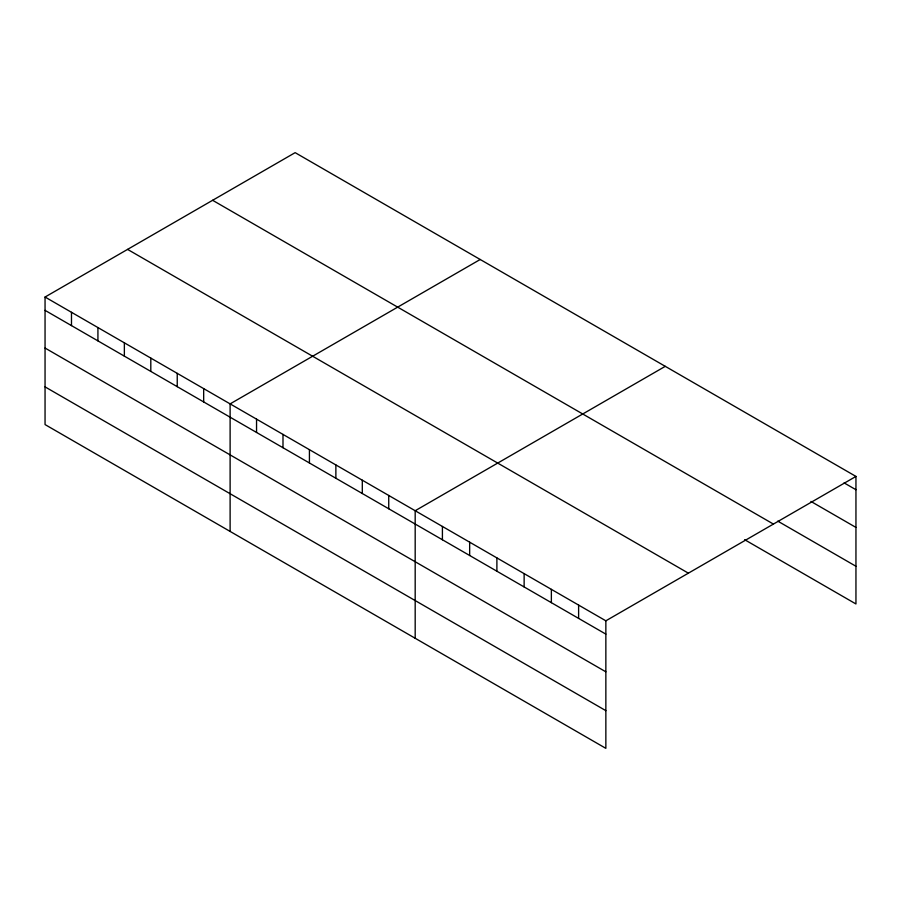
<?xml version="1.0" encoding="UTF-8"?>
<svg xmlns="http://www.w3.org/2000/svg" width="901" height="901" viewBox="0 0 901 901"><rect width="100%" height="100%" fill="white"/><g stroke="black" fill="none" stroke-linecap="round" stroke-linejoin="round"><path stroke-width="1.35" d="M45.05 297.037L605.855 620.812L605.855 748.348L45.05 424.574L45.05 297.037L295.145 152.652L855.95 476.426L855.95 603.963L744.631 539.688M480.21 259.488L230.115 403.885L230.115 531.421M665.276 366.335L415.181 510.732L415.181 638.268M605.855 620.812L855.95 476.426M844.102 482.891L855.95 489.727M810.945 501.44L855.95 527.423M777.788 521.138L855.95 566.267M212.613 200.292L773.418 524.078M127.582 249.397L688.387 573.171M45.05 310.349L605.855 634.124M45.05 348.045L605.855 671.819M45.05 386.878L605.855 710.652M578.611 605.089L578.611 618.401M551.367 589.367L551.367 602.668M524.134 573.633L524.134 586.945M496.89 557.91L496.89 571.223M469.658 542.188L469.658 555.489M442.414 526.454L442.414 539.767M388.736 495.471L388.736 508.772M362.303 480.21L362.303 493.511M335.87 464.939L335.87 478.251M309.426 449.678L309.426 462.99M282.993 434.417L282.993 447.718M256.548 419.156L256.548 432.457M203.671 388.624L203.671 401.936M177.238 373.363L177.238 386.664M150.805 358.091L150.805 371.403M124.361 342.83L124.361 356.143M97.927 327.57L97.927 340.882M71.483 312.309L71.483 325.61"/></g></svg>
